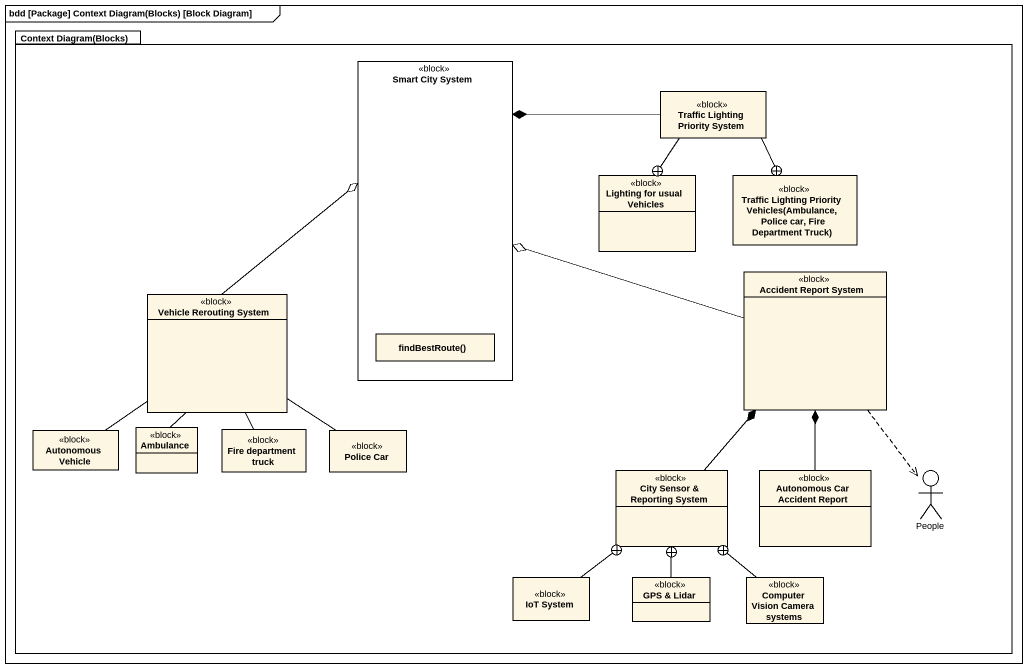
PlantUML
@startuml
mainframe bdd [Package] Context Diagram(Blocks) [Block Diagram]
allowmixing
hide circle
hide empty members
package "Context Diagram(Blocks)" as Context_Diagram_Blocks {
  rectangle "Smart City System" as Smart_City_System <<block>> {
    rectangle "findBestRoute()" as findBestRoute
  }
  class "Traffic Lighting Priority System" as Traffic_Lighting_Priority <<block>>
  class "Lighting for usual Vehicles" as Lighting_for_usual_Vehicles <<block>>
  class "Traffic Lighting Priority Vehicles(Ambulance, Police car, Fire Department Truck)" as Traffic_Lighting_Priority_2 <<block>>
  class "Accident Report System" as Accident_Report_System <<block>>
  class "Vehicle Rerouting System" as Vehicle_Rerouting_System <<block>>
  class Ambulance <<block>>
  class "Autonomous Vehicle" as Autonomous_Vehicle <<block>>
  class "Fire department truck" as Fire_department_truck <<block>>
  class "Police Car" as Police_Car <<block>>
  class "City Sensor & Reporting System" as City_Sensor_Reporting_System <<block>>
  class "Autonomous Car Accident Report" as Autonomous_Car_Accident <<block>>
  actor People
  class "IoT System" as IoT_System <<block>>
  class "GPS & Lidar" as GPS_Lidar <<block>>
  class "Computer Vision Camera systems" as Computer_Vision_Camera <<block>>
}
Traffic_Lighting_Priority -left-* Smart_City_System
Traffic_Lighting_Priority --+ Lighting_for_usual_Vehicles
Traffic_Lighting_Priority --+ Traffic_Lighting_Priority_2
Accident_Report_System -left-o Smart_City_System
Accident_Report_System ..> People
Vehicle_Rerouting_System -up-o Smart_City_System
Ambulance -up- Vehicle_Rerouting_System
Autonomous_Vehicle -up- Vehicle_Rerouting_System
Fire_department_truck -up- Vehicle_Rerouting_System
Police_Car -up- Vehicle_Rerouting_System
City_Sensor_Reporting_System -up-* Accident_Report_System
Autonomous_Car_Accident -up-* Accident_Report_System
IoT_System -up-+ City_Sensor_Reporting_System
GPS_Lidar -up-+ City_Sensor_Reporting_System
Computer_Vision_Camera -up-+ City_Sensor_Reporting_System
@enduml
